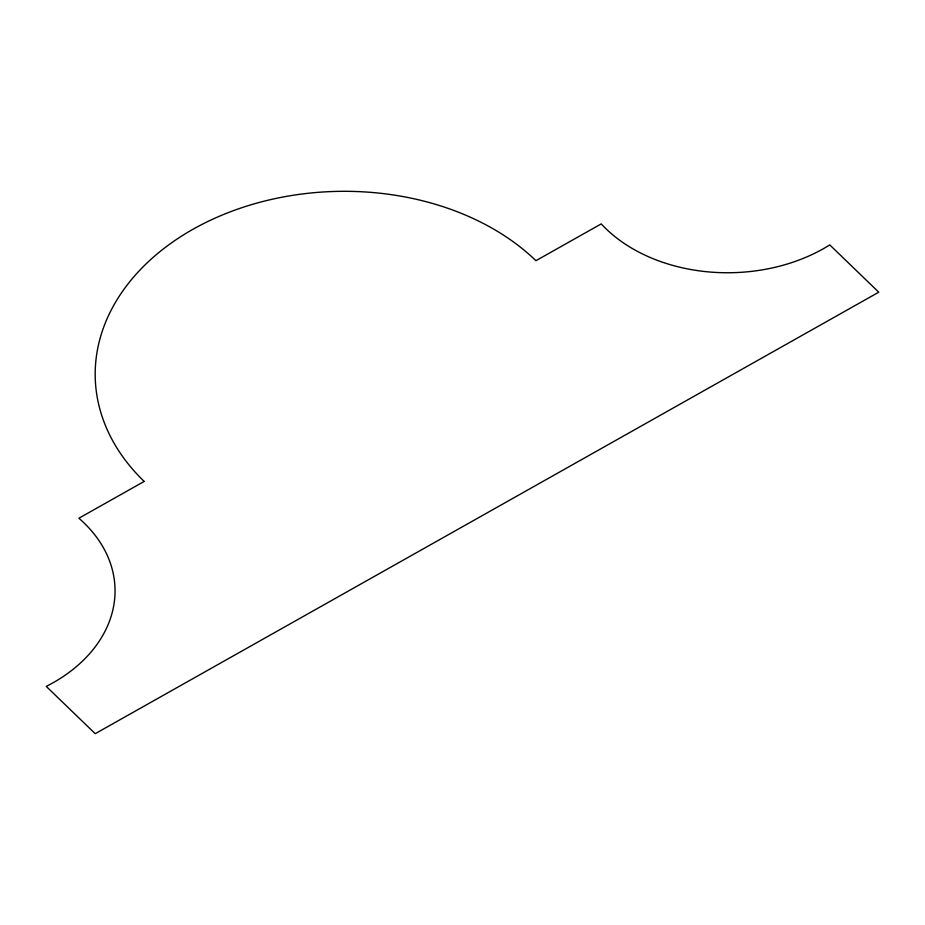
<?xml version="1.0" encoding="UTF-8"?>
<svg xmlns="http://www.w3.org/2000/svg" width="925" height="925" viewBox="0 0 925 925"><rect width="100%" height="100%" fill="white"/><g stroke="black" fill="none" stroke-linecap="round" stroke-linejoin="round"><path stroke-width="1.39" d="M144.173 481.439L78.879 518.231A155.25 113.914 -1.6 0 1 46.25 686.396L95.229 733.687L878.75 292.196L829.771 244.905A155.25 113.914 -1.6 0 1 601.227 223.896L535.933 260.688A244.905 179.693 -1.6 0 0 193.128 229.18A244.905 179.693 -1.6 0 0 144.173 481.439"/></g></svg>
